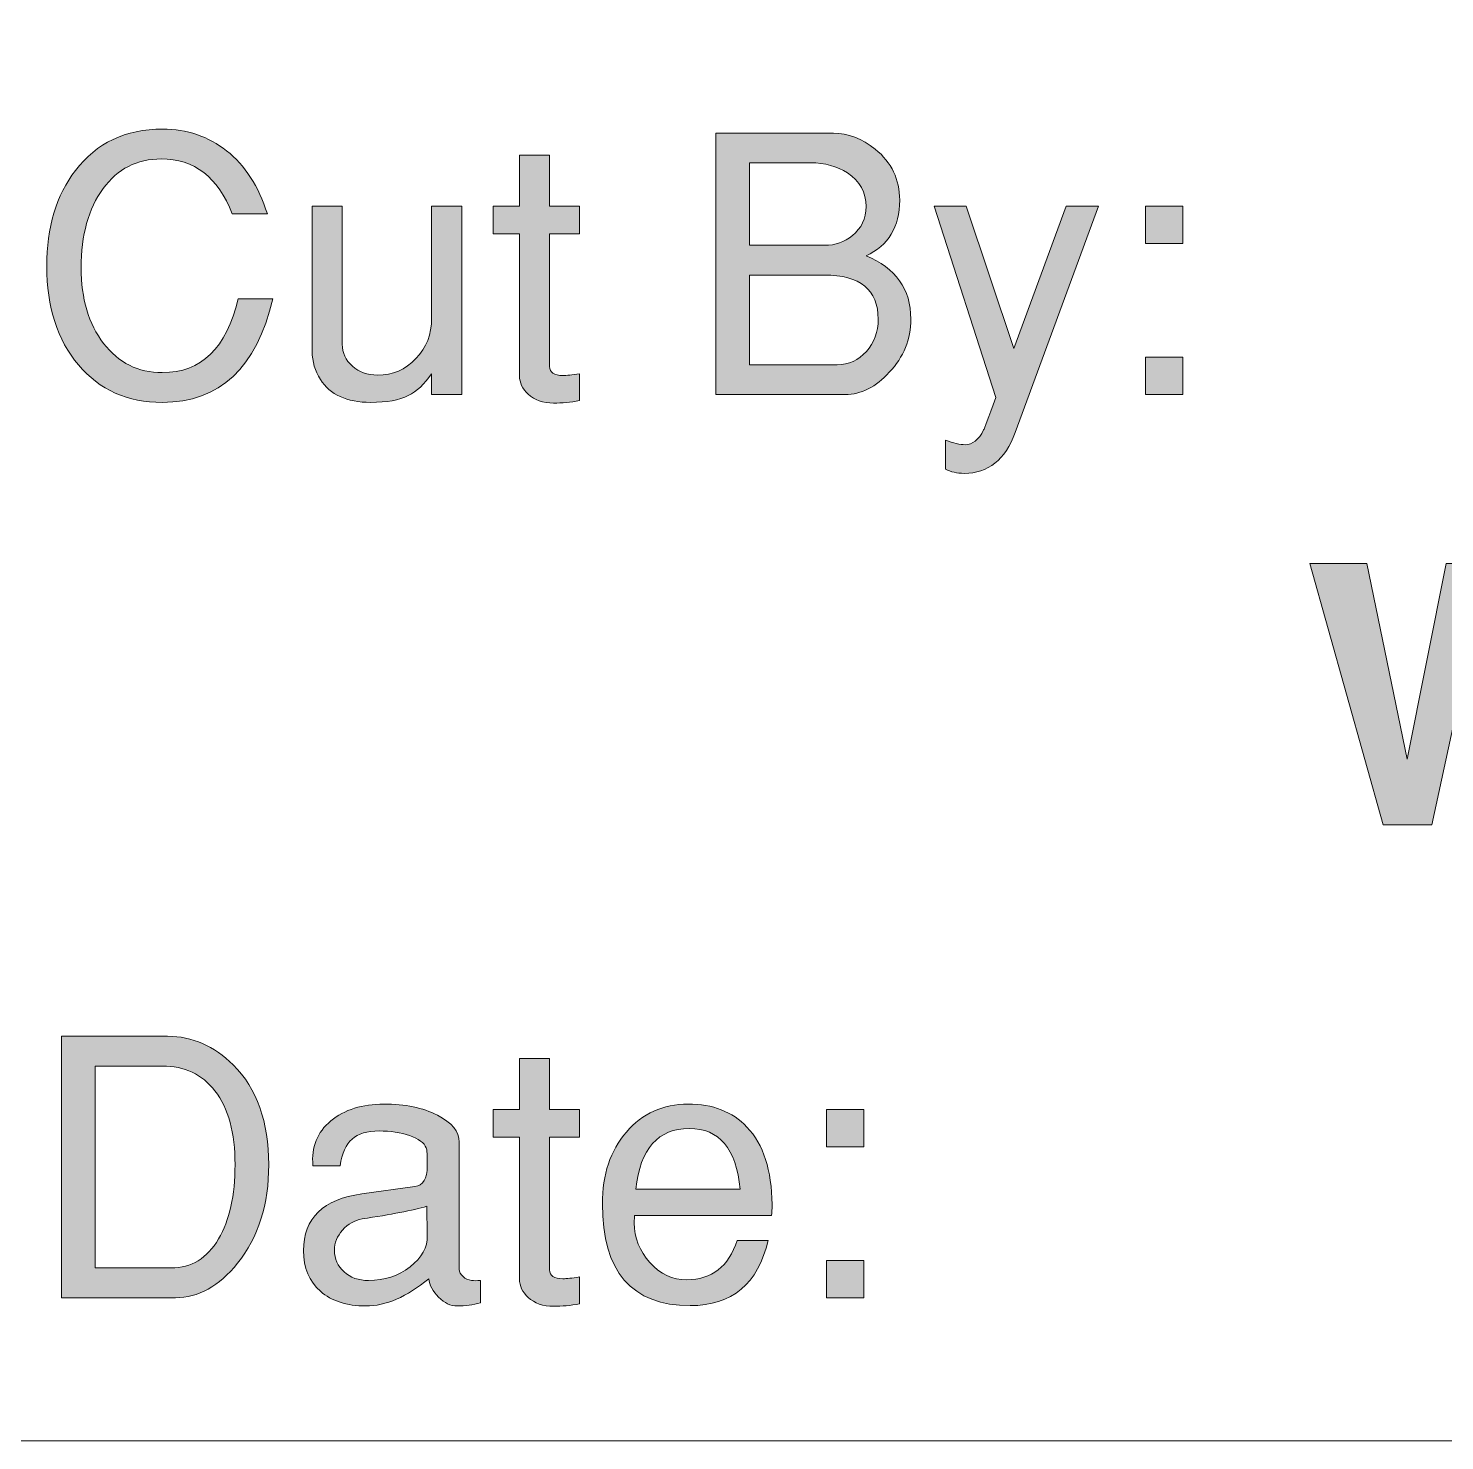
# Model space of a CAD drawing. Header units: inches. Extents: x 2 to 12.3, y -3 to -0.4.
# Drawn here: x 10.652 to 11.31, y -3.013 to -2.357 of the extents above; entities that cross this region are included whole.
import ezdxf

# ---------------------------------------------------------------- set-up
doc = ezdxf.new("R2010")
doc.units = ezdxf.units.IN
doc.header["$MEASUREMENT"] = 0
doc.layers.add('Layer 1', color=7, linetype='Continuous')

# ---------------------------------------------------------------- blocks, each defined once
blk = doc.blocks.new('block 3')
at = {"layer": 'Layer 1', "color": 7, "lineweight": 5, "true_color": 0xffffff}
blk.add_lwpolyline([(10.12031, -2.06132), (10.09715, -1.79446), (10.21175, -1.79446), (10.21175, -1.70011), (8.31017, -1.70011), (8.31017, -3.01299), (10.21175, -3.01299), (10.21175, -2.65177), (10.40857, -2.65177), (10.40857, -3.01299), (12.31017, -3.01299), (12.31017, -1.70011), (10.40828, -1.70011), (10.408, -1.79446), (10.52436, -1.79446), (10.50061, -2.06132)], dxfattribs=at)
blk = doc.blocks.new('block 51')
at = {"layer": 'Layer 1', "true_color": 0xed1f24}
h = blk.add_hatch(color=240, dxfattribs=at)
h.dxf.hatch_style = 2
edge = h.paths.add_edge_path()
edge.add_spline(control_points=[(10.76562, -2.48224), (10.75818, -2.51435), (10.74106, -2.53041), (10.71429, -2.53041), (10.69817, -2.53041), (10.68521, -2.5246), (10.67537, -2.51299), (10.66554, -2.50138), (10.66062, -2.48607), (10.66062, -2.46707), (10.66062, -2.44908), (10.66507, -2.43424), (10.67396, -2.42257), (10.68373, -2.4098), (10.69723, -2.40341), (10.71446, -2.40341), (10.72579, -2.40341), (10.7357, -2.40677), (10.74421, -2.41349), (10.75271, -2.42021), (10.75901, -2.42997), (10.76312, -2.44274), (10.76312, -2.44274), (10.74679, -2.44274), (10.74679, -2.44274), (10.74023, -2.42574), (10.72923, -2.41724), (10.71379, -2.41724), (10.70256, -2.41724), (10.69356, -2.42185), (10.68679, -2.43107), (10.68001, -2.4403), (10.67662, -2.45258), (10.67662, -2.46791), (10.67662, -2.48224), (10.68009, -2.49394), (10.68704, -2.50299), (10.69398, -2.51204), (10.70306, -2.51657), (10.71429, -2.51657), (10.73239, -2.51657), (10.74417, -2.50513), (10.74962, -2.48224), (10.74962, -2.48224), (10.76562, -2.48224), (10.76562, -2.48224)], knot_values=[0, 0, 0, 0, 1, 1, 1, 2, 2, 2, 3, 3, 3, 4, 4, 4, 5, 5, 5, 6, 6, 6, 7, 7, 7, 8, 8, 8, 9, 9, 9, 10, 10, 10, 11, 11, 11, 12, 12, 12, 13, 13, 13, 14, 14, 14, 15, 15, 15, 15], degree=3, periodic=1)
h = blk.add_hatch(color=240, dxfattribs=at)
h.dxf.hatch_style = 2
edge = h.paths.add_edge_path()
edge.add_spline(control_points=[(11.06212, -2.49174), (11.06212, -2.50107), (11.05878, -2.5093), (11.05212, -2.5164), (11.0459, -2.5233), (11.03906, -2.52674), (11.03162, -2.52674), (11.03162, -2.52674), (10.97146, -2.52674), (10.97146, -2.52674), (10.97146, -2.52674), (10.97146, -2.40524), (10.97146, -2.40524), (10.97146, -2.40524), (11.02612, -2.40524), (11.02612, -2.40524), (11.0329, -2.40524), (11.03939, -2.40774), (11.04562, -2.41274), (11.05318, -2.41885), (11.05695, -2.42674), (11.05695, -2.43641), (11.05695, -2.44885), (11.05173, -2.45747), (11.04129, -2.46224), (11.05518, -2.46791), (11.06212, -2.47774), (11.06212, -2.49174)], knot_values=[0, 0, 0, 0, 1, 1, 1, 2, 2, 2, 3, 3, 3, 4, 4, 4, 5, 5, 5, 6, 6, 6, 7, 7, 7, 8, 8, 8, 9, 9, 9, 9], degree=3, periodic=1)
edge = h.paths.add_edge_path()
edge.add_spline(control_points=[(11.04129, -2.43941), (11.04129, -2.43274), (11.0384, -2.42752), (11.03262, -2.42374), (11.02784, -2.42063), (11.02212, -2.41907), (11.01546, -2.41907), (11.01546, -2.41907), (10.98712, -2.41907), (10.98712, -2.41907), (10.98712, -2.41907), (10.98712, -2.4574), (10.98712, -2.4574), (10.98712, -2.4574), (11.02212, -2.4574), (11.02212, -2.4574), (11.027, -2.4574), (11.03128, -2.45591), (11.03495, -2.45291), (11.03917, -2.44946), (11.04129, -2.44497), (11.04129, -2.43941)], knot_values=[0, 0, 0, 0, 1, 1, 1, 2, 2, 2, 3, 3, 3, 4, 4, 4, 5, 5, 5, 6, 6, 6, 7, 7, 7, 7], degree=3, periodic=1)
edge = h.paths.add_edge_path()
edge.add_spline(control_points=[(11.04695, -2.49174), (11.04695, -2.47807), (11.03862, -2.47124), (11.02195, -2.47124), (11.02195, -2.47124), (10.98712, -2.47124), (10.98712, -2.47124), (10.98712, -2.47124), (10.98712, -2.51291), (10.98712, -2.51291), (10.98712, -2.51291), (11.02795, -2.51291), (11.02795, -2.51291), (11.03328, -2.51291), (11.03779, -2.51085), (11.04145, -2.50674), (11.04512, -2.50263), (11.04695, -2.49763), (11.04695, -2.49174)], knot_values=[0, 0, 0, 0, 1, 1, 1, 2, 2, 2, 3, 3, 3, 4, 4, 4, 5, 5, 5, 6, 6, 6, 6], degree=3, periodic=1)
h = blk.add_hatch(color=240, dxfattribs=at)
h.dxf.hatch_style = 2
edge = h.paths.add_edge_path()
edge.add_spline(control_points=[(10.90812, -2.52957), (10.90401, -2.53035), (10.90001, -2.53074), (10.89612, -2.53074), (10.89123, -2.53074), (10.88729, -2.52935), (10.88429, -2.52657), (10.88162, -2.52413), (10.88029, -2.52129), (10.88029, -2.51807), (10.88029, -2.51807), (10.88029, -2.45207), (10.88029, -2.45207), (10.88029, -2.45207), (10.86812, -2.45207), (10.86812, -2.45207), (10.86812, -2.45207), (10.86812, -2.43924), (10.86812, -2.43924), (10.86812, -2.43924), (10.88029, -2.43924), (10.88029, -2.43924), (10.88029, -2.43924), (10.88029, -2.41557), (10.88029, -2.41557), (10.88029, -2.41557), (10.89429, -2.41557), (10.89429, -2.41557), (10.89429, -2.41557), (10.89429, -2.43924), (10.89429, -2.43924), (10.89429, -2.43924), (10.90812, -2.43924), (10.90812, -2.43924), (10.90812, -2.43924), (10.90812, -2.45207), (10.90812, -2.45207), (10.90812, -2.45207), (10.89429, -2.45207), (10.89429, -2.45207), (10.89429, -2.45207), (10.89429, -2.51374), (10.89429, -2.51374), (10.89429, -2.51652), (10.89634, -2.5179), (10.90045, -2.5179), (10.90212, -2.5179), (10.90468, -2.51763), (10.90812, -2.51708), (10.90812, -2.51708), (10.90812, -2.52957), (10.90812, -2.52957)], knot_values=[0, 0, 0, 0, 1, 1, 1, 2, 2, 2, 3, 3, 3, 4, 4, 4, 5, 5, 5, 6, 6, 6, 7, 7, 7, 8, 8, 8, 9, 9, 9, 10, 10, 10, 11, 11, 11, 12, 12, 12, 13, 13, 13, 14, 14, 14, 15, 15, 15, 16, 16, 16, 17, 17, 17, 17], degree=3, periodic=1)
h = blk.add_hatch(color=240, dxfattribs=at)
h.dxf.hatch_style = 2
edge = h.paths.add_edge_path()
edge.add_spline(control_points=[(10.85345, -2.52674), (10.85345, -2.52674), (10.83946, -2.52674), (10.83946, -2.52674), (10.83946, -2.52674), (10.83946, -2.51708), (10.83946, -2.51708), (10.83612, -2.52197), (10.83251, -2.52535), (10.82862, -2.52724), (10.8244, -2.52935), (10.81856, -2.53041), (10.81112, -2.53041), (10.80001, -2.53041), (10.79223, -2.52685), (10.78779, -2.51974), (10.78523, -2.51585), (10.78396, -2.51152), (10.78396, -2.50674), (10.78396, -2.50674), (10.78396, -2.43924), (10.78396, -2.43924), (10.78396, -2.43924), (10.79795, -2.43924), (10.79795, -2.43924), (10.79795, -2.43924), (10.79795, -2.5034), (10.79795, -2.5034), (10.79795, -2.50741), (10.79951, -2.5108), (10.80263, -2.51357), (10.80573, -2.51635), (10.80962, -2.51774), (10.81429, -2.51774), (10.82129, -2.51774), (10.82723, -2.51518), (10.83212, -2.51007), (10.83701, -2.50496), (10.83946, -2.49874), (10.83946, -2.49141), (10.83946, -2.49141), (10.83946, -2.43924), (10.83946, -2.43924), (10.83946, -2.43924), (10.85345, -2.43924), (10.85345, -2.43924), (10.85345, -2.43924), (10.85345, -2.52674), (10.85345, -2.52674)], knot_values=[0, 0, 0, 0, 1, 1, 1, 2, 2, 2, 3, 3, 3, 4, 4, 4, 5, 5, 5, 6, 6, 6, 7, 7, 7, 8, 8, 8, 9, 9, 9, 10, 10, 10, 11, 11, 11, 12, 12, 12, 13, 13, 13, 14, 14, 14, 15, 15, 15, 16, 16, 16, 16], degree=3, periodic=1)
h = blk.add_hatch(color=240, dxfattribs=at)
h.dxf.hatch_style = 2
edge = h.paths.add_edge_path()
edge.add_spline(control_points=[(11.14929, -2.43924), (11.14929, -2.43924), (11.11062, -2.54441), (11.11062, -2.54441), (11.10595, -2.55707), (11.09806, -2.56341), (11.08695, -2.56341), (11.0835, -2.56341), (11.08062, -2.56273), (11.07829, -2.56139), (11.07829, -2.56139), (11.07829, -2.54791), (11.07829, -2.54791), (11.08184, -2.54935), (11.08489, -2.55008), (11.08745, -2.55008), (11.09079, -2.55008), (11.09362, -2.54779), (11.09595, -2.54323), (11.09629, -2.54267), (11.09817, -2.53767), (11.10162, -2.52821), (11.10162, -2.52821), (11.07295, -2.43924), (11.07295, -2.43924), (11.07295, -2.43924), (11.08784, -2.43924), (11.08784, -2.43924), (11.08784, -2.43924), (11.11005, -2.50537), (11.11005, -2.50537), (11.11005, -2.50537), (11.13437, -2.43924), (11.13437, -2.43924), (11.13437, -2.43924), (11.14929, -2.43924), (11.14929, -2.43924)], knot_values=[0, 0, 0, 0, 1, 1, 1, 2, 2, 2, 3, 3, 3, 4, 4, 4, 5, 5, 5, 6, 6, 6, 7, 7, 7, 8, 8, 8, 9, 9, 9, 10, 10, 10, 11, 11, 11, 12, 12, 12, 12], degree=3, periodic=1)
h = blk.add_hatch(color=240, dxfattribs=at)
h.dxf.hatch_style = 2
h.paths.add_polyline_path([(11.18845, -2.45658), (11.17112, -2.45658), (11.17112, -2.43924), (11.18845, -2.43924)])
h.paths.add_polyline_path([(11.18845, -2.52674), (11.17112, -2.52674), (11.17112, -2.50941), (11.18845, -2.50941)])
at = {"layer": 'Layer 1', "lineweight": 0}
for points in [[(11.18845, -2.45658), (11.17112, -2.45658), (11.17112, -2.43924), (11.18845, -2.43924), (11.18845, -2.45658)], [(11.18845, -2.52674), (11.17112, -2.52674), (11.17112, -2.50941), (11.18845, -2.50941), (11.18845, -2.52674)]]:
    blk.add_lwpolyline(points, dxfattribs=at)
for points, knots in [([(10.76562, -2.48224), (10.75818, -2.51435), (10.74106, -2.53041), (10.71429, -2.53041), (10.69817, -2.53041), (10.68521, -2.5246), (10.67537, -2.51299), (10.66554, -2.50138), (10.66062, -2.48607), (10.66062, -2.46707), (10.66062, -2.44908), (10.66507, -2.43424), (10.67396, -2.42257), (10.68373, -2.4098), (10.69723, -2.40341), (10.71446, -2.40341), (10.72579, -2.40341), (10.7357, -2.40677), (10.74421, -2.41349), (10.75271, -2.42021), (10.75901, -2.42997), (10.76312, -2.44274), (10.76312, -2.44274), (10.74679, -2.44274), (10.74679, -2.44274), (10.74023, -2.42574), (10.72923, -2.41724), (10.71379, -2.41724), (10.70256, -2.41724), (10.69356, -2.42185), (10.68679, -2.43107), (10.68001, -2.4403), (10.67662, -2.45258), (10.67662, -2.46791), (10.67662, -2.48224), (10.68009, -2.49394), (10.68704, -2.50299), (10.69398, -2.51204), (10.70306, -2.51657), (10.71429, -2.51657), (10.73239, -2.51657), (10.74417, -2.50513), (10.74962, -2.48224), (10.74962, -2.48224), (10.76562, -2.48224), (10.76562, -2.48224)], [0, 0, 0, 0, 1, 1, 1, 2, 2, 2, 3, 3, 3, 4, 4, 4, 5, 5, 5, 6, 6, 6, 7, 7, 7, 8, 8, 8, 9, 9, 9, 10, 10, 10, 11, 11, 11, 12, 12, 12, 13, 13, 13, 14, 14, 14, 15, 15, 15, 15]), ([(11.06212, -2.49174), (11.06212, -2.50107), (11.05878, -2.5093), (11.05212, -2.5164), (11.0459, -2.5233), (11.03906, -2.52674), (11.03162, -2.52674), (11.03162, -2.52674), (10.97146, -2.52674), (10.97146, -2.52674), (10.97146, -2.52674), (10.97146, -2.40524), (10.97146, -2.40524), (10.97146, -2.40524), (11.02612, -2.40524), (11.02612, -2.40524), (11.0329, -2.40524), (11.03939, -2.40774), (11.04562, -2.41274), (11.05318, -2.41885), (11.05695, -2.42674), (11.05695, -2.43641), (11.05695, -2.44885), (11.05173, -2.45747), (11.04129, -2.46224), (11.05518, -2.46791), (11.06212, -2.47774), (11.06212, -2.49174)], [0, 0, 0, 0, 1, 1, 1, 2, 2, 2, 3, 3, 3, 4, 4, 4, 5, 5, 5, 6, 6, 6, 7, 7, 7, 8, 8, 8, 9, 9, 9, 9]), ([(10.90812, -2.52957), (10.90401, -2.53035), (10.90001, -2.53074), (10.89612, -2.53074), (10.89123, -2.53074), (10.88729, -2.52935), (10.88429, -2.52657), (10.88162, -2.52413), (10.88029, -2.52129), (10.88029, -2.51807), (10.88029, -2.51807), (10.88029, -2.45207), (10.88029, -2.45207), (10.88029, -2.45207), (10.86812, -2.45207), (10.86812, -2.45207), (10.86812, -2.45207), (10.86812, -2.43924), (10.86812, -2.43924), (10.86812, -2.43924), (10.88029, -2.43924), (10.88029, -2.43924), (10.88029, -2.43924), (10.88029, -2.41557), (10.88029, -2.41557), (10.88029, -2.41557), (10.89429, -2.41557), (10.89429, -2.41557), (10.89429, -2.41557), (10.89429, -2.43924), (10.89429, -2.43924), (10.89429, -2.43924), (10.90812, -2.43924), (10.90812, -2.43924), (10.90812, -2.43924), (10.90812, -2.45207), (10.90812, -2.45207), (10.90812, -2.45207), (10.89429, -2.45207), (10.89429, -2.45207), (10.89429, -2.45207), (10.89429, -2.51374), (10.89429, -2.51374), (10.89429, -2.51652), (10.89634, -2.5179), (10.90045, -2.5179), (10.90212, -2.5179), (10.90468, -2.51763), (10.90812, -2.51708), (10.90812, -2.51708), (10.90812, -2.52957), (10.90812, -2.52957)], [0, 0, 0, 0, 1, 1, 1, 2, 2, 2, 3, 3, 3, 4, 4, 4, 5, 5, 5, 6, 6, 6, 7, 7, 7, 8, 8, 8, 9, 9, 9, 10, 10, 10, 11, 11, 11, 12, 12, 12, 13, 13, 13, 14, 14, 14, 15, 15, 15, 16, 16, 16, 17, 17, 17, 17]), ([(11.04129, -2.43941), (11.04129, -2.43274), (11.0384, -2.42752), (11.03262, -2.42374), (11.02784, -2.42063), (11.02212, -2.41907), (11.01546, -2.41907), (11.01546, -2.41907), (10.98712, -2.41907), (10.98712, -2.41907), (10.98712, -2.41907), (10.98712, -2.4574), (10.98712, -2.4574), (10.98712, -2.4574), (11.02212, -2.4574), (11.02212, -2.4574), (11.027, -2.4574), (11.03128, -2.45591), (11.03495, -2.45291), (11.03917, -2.44946), (11.04129, -2.44497), (11.04129, -2.43941)], [0, 0, 0, 0, 1, 1, 1, 2, 2, 2, 3, 3, 3, 4, 4, 4, 5, 5, 5, 6, 6, 6, 7, 7, 7, 7]), ([(10.85345, -2.52674), (10.85345, -2.52674), (10.83946, -2.52674), (10.83946, -2.52674), (10.83946, -2.52674), (10.83946, -2.51708), (10.83946, -2.51708), (10.83612, -2.52197), (10.83251, -2.52535), (10.82862, -2.52724), (10.8244, -2.52935), (10.81856, -2.53041), (10.81112, -2.53041), (10.80001, -2.53041), (10.79223, -2.52685), (10.78779, -2.51974), (10.78523, -2.51585), (10.78396, -2.51152), (10.78396, -2.50674), (10.78396, -2.50674), (10.78396, -2.43924), (10.78396, -2.43924), (10.78396, -2.43924), (10.79795, -2.43924), (10.79795, -2.43924), (10.79795, -2.43924), (10.79795, -2.5034), (10.79795, -2.5034), (10.79795, -2.50741), (10.79951, -2.5108), (10.80263, -2.51357), (10.80573, -2.51635), (10.80962, -2.51774), (10.81429, -2.51774), (10.82129, -2.51774), (10.82723, -2.51518), (10.83212, -2.51007), (10.83701, -2.50496), (10.83946, -2.49874), (10.83946, -2.49141), (10.83946, -2.49141), (10.83946, -2.43924), (10.83946, -2.43924), (10.83946, -2.43924), (10.85345, -2.43924), (10.85345, -2.43924), (10.85345, -2.43924), (10.85345, -2.52674), (10.85345, -2.52674)], [0, 0, 0, 0, 1, 1, 1, 2, 2, 2, 3, 3, 3, 4, 4, 4, 5, 5, 5, 6, 6, 6, 7, 7, 7, 8, 8, 8, 9, 9, 9, 10, 10, 10, 11, 11, 11, 12, 12, 12, 13, 13, 13, 14, 14, 14, 15, 15, 15, 16, 16, 16, 16]), ([(11.14929, -2.43924), (11.14929, -2.43924), (11.11062, -2.54441), (11.11062, -2.54441), (11.10595, -2.55707), (11.09806, -2.56341), (11.08695, -2.56341), (11.0835, -2.56341), (11.08062, -2.56273), (11.07829, -2.56139), (11.07829, -2.56139), (11.07829, -2.54791), (11.07829, -2.54791), (11.08184, -2.54935), (11.08489, -2.55008), (11.08745, -2.55008), (11.09079, -2.55008), (11.09362, -2.54779), (11.09595, -2.54323), (11.09629, -2.54267), (11.09817, -2.53767), (11.10162, -2.52821), (11.10162, -2.52821), (11.07295, -2.43924), (11.07295, -2.43924), (11.07295, -2.43924), (11.08784, -2.43924), (11.08784, -2.43924), (11.08784, -2.43924), (11.11005, -2.50537), (11.11005, -2.50537), (11.11005, -2.50537), (11.13437, -2.43924), (11.13437, -2.43924), (11.13437, -2.43924), (11.14929, -2.43924), (11.14929, -2.43924)], [0, 0, 0, 0, 1, 1, 1, 2, 2, 2, 3, 3, 3, 4, 4, 4, 5, 5, 5, 6, 6, 6, 7, 7, 7, 8, 8, 8, 9, 9, 9, 10, 10, 10, 11, 11, 11, 12, 12, 12, 12]), ([(11.04695, -2.49174), (11.04695, -2.47807), (11.03862, -2.47124), (11.02195, -2.47124), (11.02195, -2.47124), (10.98712, -2.47124), (10.98712, -2.47124), (10.98712, -2.47124), (10.98712, -2.51291), (10.98712, -2.51291), (10.98712, -2.51291), (11.02795, -2.51291), (11.02795, -2.51291), (11.03328, -2.51291), (11.03779, -2.51085), (11.04145, -2.50674), (11.04512, -2.50263), (11.04695, -2.49763), (11.04695, -2.49174)], [0, 0, 0, 0, 1, 1, 1, 2, 2, 2, 3, 3, 3, 4, 4, 4, 5, 5, 5, 6, 6, 6, 6])]:
    blk.add_open_spline(points, degree=3, knots=knots, dxfattribs=at)
blk = doc.blocks.new('block 52')
at = {"layer": 'Layer 1', "true_color": 0xed1f24}
h = blk.add_hatch(color=240, dxfattribs=at)
h.dxf.hatch_style = 2
h.paths.add_polyline_path([(11.40072, -2.60524), (11.36672, -2.72674), (11.34422, -2.72674), (11.32412, -2.63434), (11.30414, -2.72674), (11.2816, -2.72674), (11.24755, -2.60524), (11.27405, -2.60524), (11.29272, -2.69624), (11.31089, -2.60524), (11.33739, -2.60524), (11.35556, -2.69724), (11.37422, -2.60524)])
at = {"layer": 'Layer 1', "lineweight": 0}
blk.add_lwpolyline([(11.40072, -2.60524), (11.36672, -2.72674), (11.34422, -2.72674), (11.32412, -2.63434), (11.30414, -2.72674), (11.2816, -2.72674), (11.24755, -2.60524), (11.27405, -2.60524), (11.29272, -2.69624), (11.31089, -2.60524), (11.33739, -2.60524), (11.35556, -2.69724), (11.37422, -2.60524), (11.40072, -2.60524)], dxfattribs=at)
blk = doc.blocks.new('block 50')
at = {"layer": 'Layer 1'}
for name in ['block 51', 'block 52']:
    blk.add_blockref(name, (0, 0), dxfattribs=at)
blk = doc.blocks.new('block 54')
at = {"layer": 'Layer 1', "true_color": 0xed1f24}
h = blk.add_hatch(color=240, dxfattribs=at)
h.dxf.hatch_style = 2
edge = h.paths.add_edge_path()
edge.add_spline(control_points=[(10.76379, -2.8847), (10.76379, -2.90315), (10.75895, -2.91843), (10.74929, -2.93054), (10.74062, -2.94121), (10.73101, -2.94654), (10.72045, -2.94654), (10.72045, -2.94654), (10.66745, -2.94654), (10.66745, -2.94654), (10.66745, -2.94654), (10.66745, -2.82504), (10.66745, -2.82504), (10.66745, -2.82504), (10.71679, -2.82504), (10.71679, -2.82504), (10.72823, -2.82504), (10.7384, -2.82949), (10.74729, -2.83837), (10.75829, -2.84937), (10.76379, -2.86482), (10.76379, -2.8847)], knot_values=[0, 0, 0, 0, 1, 1, 1, 2, 2, 2, 3, 3, 3, 4, 4, 4, 5, 5, 5, 6, 6, 6, 7, 7, 7, 7], degree=3, periodic=1)
edge = h.paths.add_edge_path()
edge.add_spline(control_points=[(10.74812, -2.8847), (10.74812, -2.86993), (10.74501, -2.85849), (10.73879, -2.85038), (10.73279, -2.84271), (10.72462, -2.83887), (10.71429, -2.83887), (10.71429, -2.83887), (10.68312, -2.83887), (10.68312, -2.83887), (10.68312, -2.83887), (10.68312, -2.93271), (10.68312, -2.93271), (10.68312, -2.93271), (10.71846, -2.93271), (10.71846, -2.93271), (10.72779, -2.93271), (10.73512, -2.92821), (10.74046, -2.91921), (10.74556, -2.91054), (10.74812, -2.89904), (10.74812, -2.8847)], knot_values=[0, 0, 0, 0, 1, 1, 1, 2, 2, 2, 3, 3, 3, 4, 4, 4, 5, 5, 5, 6, 6, 6, 7, 7, 7, 7], degree=3, periodic=1)
h = blk.add_hatch(color=240, dxfattribs=at)
h.dxf.hatch_style = 2
edge = h.paths.add_edge_path()
edge.add_spline(control_points=[(10.90812, -2.94937), (10.90401, -2.95015), (10.90001, -2.95054), (10.89612, -2.95054), (10.89123, -2.95054), (10.88729, -2.94915), (10.88429, -2.94637), (10.88162, -2.94393), (10.88029, -2.94109), (10.88029, -2.93787), (10.88029, -2.93787), (10.88029, -2.87187), (10.88029, -2.87187), (10.88029, -2.87187), (10.86812, -2.87187), (10.86812, -2.87187), (10.86812, -2.87187), (10.86812, -2.85904), (10.86812, -2.85904), (10.86812, -2.85904), (10.88029, -2.85904), (10.88029, -2.85904), (10.88029, -2.85904), (10.88029, -2.83537), (10.88029, -2.83537), (10.88029, -2.83537), (10.89429, -2.83537), (10.89429, -2.83537), (10.89429, -2.83537), (10.89429, -2.85904), (10.89429, -2.85904), (10.89429, -2.85904), (10.90812, -2.85904), (10.90812, -2.85904), (10.90812, -2.85904), (10.90812, -2.87187), (10.90812, -2.87187), (10.90812, -2.87187), (10.89429, -2.87187), (10.89429, -2.87187), (10.89429, -2.87187), (10.89429, -2.93354), (10.89429, -2.93354), (10.89429, -2.93632), (10.89634, -2.9377), (10.90045, -2.9377), (10.90212, -2.9377), (10.90468, -2.93743), (10.90812, -2.93688), (10.90812, -2.93688), (10.90812, -2.94937), (10.90812, -2.94937)], knot_values=[0, 0, 0, 0, 1, 1, 1, 2, 2, 2, 3, 3, 3, 4, 4, 4, 5, 5, 5, 6, 6, 6, 7, 7, 7, 8, 8, 8, 9, 9, 9, 10, 10, 10, 11, 11, 11, 12, 12, 12, 13, 13, 13, 14, 14, 14, 15, 15, 15, 16, 16, 16, 17, 17, 17, 17], degree=3, periodic=1)
h = blk.add_hatch(color=240, dxfattribs=at)
h.dxf.hatch_style = 2
edge = h.paths.add_edge_path()
edge.add_spline(control_points=[(10.86212, -2.94891), (10.85868, -2.94988), (10.85507, -2.95037), (10.85129, -2.95037), (10.84829, -2.95037), (10.84543, -2.94901), (10.84271, -2.94629), (10.83998, -2.94357), (10.83845, -2.94071), (10.83812, -2.9377), (10.82801, -2.94615), (10.81823, -2.95037), (10.80879, -2.95037), (10.80001, -2.95037), (10.79301, -2.94809), (10.78779, -2.94353), (10.78257, -2.93896), (10.77995, -2.93267), (10.77995, -2.92466), (10.77995, -2.90951), (10.78899, -2.90072), (10.80705, -2.89827), (10.80705, -2.89827), (10.83164, -2.89492), (10.83164, -2.89492), (10.83552, -2.89437), (10.83746, -2.8912), (10.83746, -2.88541), (10.83746, -2.88051), (10.83729, -2.87767), (10.83696, -2.87689), (10.83596, -2.87455), (10.83338, -2.87266), (10.82923, -2.87121), (10.82507, -2.86976), (10.82034, -2.86904), (10.81503, -2.86904), (10.80949, -2.86904), (10.8053, -2.87029), (10.80248, -2.87279), (10.79966, -2.87529), (10.7978, -2.87943), (10.79692, -2.88521), (10.79692, -2.88521), (10.78429, -2.88521), (10.78429, -2.88521), (10.78351, -2.87654), (10.78629, -2.86959), (10.79262, -2.86437), (10.79896, -2.85915), (10.80718, -2.85654), (10.81729, -2.85654), (10.82707, -2.85654), (10.83534, -2.85826), (10.84212, -2.86171), (10.8489, -2.86515), (10.85229, -2.86932), (10.85229, -2.87421), (10.85229, -2.87421), (10.85229, -2.93337), (10.85229, -2.93337), (10.85229, -2.9346), (10.85287, -2.93571), (10.85404, -2.93671), (10.8552, -2.9377), (10.85651, -2.93832), (10.85796, -2.93854), (10.85906, -2.93865), (10.86045, -2.93865), (10.86212, -2.93854), (10.86212, -2.93854), (10.86212, -2.94891), (10.86212, -2.94891)], knot_values=[0, 0, 0, 0, 1, 1, 1, 2, 2, 2, 3, 3, 3, 4, 4, 4, 5, 5, 5, 6, 6, 6, 7, 7, 7, 8, 8, 8, 9, 9, 9, 10, 10, 10, 11, 11, 11, 12, 12, 12, 13, 13, 13, 14, 14, 14, 15, 15, 15, 16, 16, 16, 17, 17, 17, 18, 18, 18, 19, 19, 19, 20, 20, 20, 21, 21, 21, 22, 22, 22, 23, 23, 23, 24, 24, 24, 24], degree=3, periodic=1)
edge = h.paths.add_edge_path()
edge.add_spline(control_points=[(10.83746, -2.9176), (10.83746, -2.9176), (10.83729, -2.90404), (10.83729, -2.90404), (10.83059, -2.90594), (10.82054, -2.90789), (10.80714, -2.90991), (10.80362, -2.91058), (10.8006, -2.91231), (10.79808, -2.91509), (10.79555, -2.91789), (10.79429, -2.92101), (10.79429, -2.92447), (10.79429, -2.92849), (10.79577, -2.93184), (10.79874, -2.93452), (10.8017, -2.9372), (10.80549, -2.93854), (10.81011, -2.93854), (10.81757, -2.93854), (10.82403, -2.93642), (10.82947, -2.93218), (10.83491, -2.92793), (10.83757, -2.92308), (10.83746, -2.9176)], knot_values=[0, 0, 0, 0, 1, 1, 1, 2, 2, 2, 3, 3, 3, 4, 4, 4, 5, 5, 5, 6, 6, 6, 7, 7, 7, 8, 8, 8, 8], degree=3, periodic=1)
h = blk.add_hatch(color=240, dxfattribs=at)
h.dxf.hatch_style = 2
edge = h.paths.add_edge_path()
edge.add_spline(control_points=[(10.99762, -2.90321), (10.99762, -2.90532), (10.99757, -2.90704), (10.99745, -2.90837), (10.99745, -2.90837), (10.93378, -2.90837), (10.93378, -2.90837), (10.93368, -2.90915), (10.93362, -2.91026), (10.93362, -2.91171), (10.93362, -2.91871), (10.93603, -2.92487), (10.94085, -2.93021), (10.94567, -2.93554), (10.9514, -2.93821), (10.95806, -2.93821), (10.96958, -2.93821), (10.97739, -2.93209), (10.98149, -2.91987), (10.98149, -2.91987), (10.99579, -2.91987), (10.99579, -2.91987), (10.99112, -2.9401), (10.97906, -2.95021), (10.95962, -2.95021), (10.93239, -2.95021), (10.91879, -2.93443), (10.91879, -2.90287), (10.91879, -2.88932), (10.92251, -2.87821), (10.92995, -2.86954), (10.9374, -2.86087), (10.94695, -2.85654), (10.95862, -2.85654), (10.97007, -2.85654), (10.97917, -2.8601), (10.98596, -2.86721), (10.99362, -2.87532), (10.99751, -2.88732), (10.99762, -2.90321)], knot_values=[0, 0, 0, 0, 1, 1, 1, 2, 2, 2, 3, 3, 3, 4, 4, 4, 5, 5, 5, 6, 6, 6, 7, 7, 7, 8, 8, 8, 9, 9, 9, 10, 10, 10, 11, 11, 11, 12, 12, 12, 13, 13, 13, 13], degree=3, periodic=1)
edge = h.paths.add_edge_path()
edge.add_spline(control_points=[(10.98279, -2.89604), (10.981, -2.87727), (10.97314, -2.86787), (10.95921, -2.86787), (10.94471, -2.86787), (10.9364, -2.87727), (10.93429, -2.89604), (10.93429, -2.89604), (10.98279, -2.89604), (10.98279, -2.89604)], knot_values=[0, 0, 0, 0, 1, 1, 1, 2, 2, 2, 3, 3, 3, 3], degree=3, periodic=1)
h = blk.add_hatch(color=240, dxfattribs=at)
h.dxf.hatch_style = 2
h.paths.add_polyline_path([(11.04028, -2.87638), (11.02295, -2.87638), (11.02295, -2.85904), (11.04028, -2.85904)])
h.paths.add_polyline_path([(11.04028, -2.94654), (11.02295, -2.94654), (11.02295, -2.92921), (11.04028, -2.92921)])
at = {"layer": 'Layer 1', "lineweight": 0}
for points in [[(11.04028, -2.87638), (11.02295, -2.87638), (11.02295, -2.85904), (11.04028, -2.85904), (11.04028, -2.87638)], [(11.04028, -2.94654), (11.02295, -2.94654), (11.02295, -2.92921), (11.04028, -2.92921), (11.04028, -2.94654)]]:
    blk.add_lwpolyline(points, dxfattribs=at)
for points, knots in [([(10.76379, -2.8847), (10.76379, -2.90315), (10.75895, -2.91843), (10.74929, -2.93054), (10.74062, -2.94121), (10.73101, -2.94654), (10.72045, -2.94654), (10.72045, -2.94654), (10.66745, -2.94654), (10.66745, -2.94654), (10.66745, -2.94654), (10.66745, -2.82504), (10.66745, -2.82504), (10.66745, -2.82504), (10.71679, -2.82504), (10.71679, -2.82504), (10.72823, -2.82504), (10.7384, -2.82949), (10.74729, -2.83837), (10.75829, -2.84937), (10.76379, -2.86482), (10.76379, -2.8847)], [0, 0, 0, 0, 1, 1, 1, 2, 2, 2, 3, 3, 3, 4, 4, 4, 5, 5, 5, 6, 6, 6, 7, 7, 7, 7]), ([(10.90812, -2.94937), (10.90401, -2.95015), (10.90001, -2.95054), (10.89612, -2.95054), (10.89123, -2.95054), (10.88729, -2.94915), (10.88429, -2.94637), (10.88162, -2.94393), (10.88029, -2.94109), (10.88029, -2.93787), (10.88029, -2.93787), (10.88029, -2.87187), (10.88029, -2.87187), (10.88029, -2.87187), (10.86812, -2.87187), (10.86812, -2.87187), (10.86812, -2.87187), (10.86812, -2.85904), (10.86812, -2.85904), (10.86812, -2.85904), (10.88029, -2.85904), (10.88029, -2.85904), (10.88029, -2.85904), (10.88029, -2.83537), (10.88029, -2.83537), (10.88029, -2.83537), (10.89429, -2.83537), (10.89429, -2.83537), (10.89429, -2.83537), (10.89429, -2.85904), (10.89429, -2.85904), (10.89429, -2.85904), (10.90812, -2.85904), (10.90812, -2.85904), (10.90812, -2.85904), (10.90812, -2.87187), (10.90812, -2.87187), (10.90812, -2.87187), (10.89429, -2.87187), (10.89429, -2.87187), (10.89429, -2.87187), (10.89429, -2.93354), (10.89429, -2.93354), (10.89429, -2.93632), (10.89634, -2.9377), (10.90045, -2.9377), (10.90212, -2.9377), (10.90468, -2.93743), (10.90812, -2.93688), (10.90812, -2.93688), (10.90812, -2.94937), (10.90812, -2.94937)], [0, 0, 0, 0, 1, 1, 1, 2, 2, 2, 3, 3, 3, 4, 4, 4, 5, 5, 5, 6, 6, 6, 7, 7, 7, 8, 8, 8, 9, 9, 9, 10, 10, 10, 11, 11, 11, 12, 12, 12, 13, 13, 13, 14, 14, 14, 15, 15, 15, 16, 16, 16, 17, 17, 17, 17]), ([(10.74812, -2.8847), (10.74812, -2.86993), (10.74501, -2.85849), (10.73879, -2.85038), (10.73279, -2.84271), (10.72462, -2.83887), (10.71429, -2.83887), (10.71429, -2.83887), (10.68312, -2.83887), (10.68312, -2.83887), (10.68312, -2.83887), (10.68312, -2.93271), (10.68312, -2.93271), (10.68312, -2.93271), (10.71846, -2.93271), (10.71846, -2.93271), (10.72779, -2.93271), (10.73512, -2.92821), (10.74046, -2.91921), (10.74556, -2.91054), (10.74812, -2.89904), (10.74812, -2.8847)], [0, 0, 0, 0, 1, 1, 1, 2, 2, 2, 3, 3, 3, 4, 4, 4, 5, 5, 5, 6, 6, 6, 7, 7, 7, 7]), ([(10.86212, -2.94891), (10.85868, -2.94988), (10.85507, -2.95037), (10.85129, -2.95037), (10.84829, -2.95037), (10.84543, -2.94901), (10.84271, -2.94629), (10.83998, -2.94357), (10.83845, -2.94071), (10.83812, -2.9377), (10.82801, -2.94615), (10.81823, -2.95037), (10.80879, -2.95037), (10.80001, -2.95037), (10.79301, -2.94809), (10.78779, -2.94353), (10.78257, -2.93896), (10.77995, -2.93267), (10.77995, -2.92466), (10.77995, -2.90951), (10.78899, -2.90072), (10.80705, -2.89827), (10.80705, -2.89827), (10.83164, -2.89492), (10.83164, -2.89492), (10.83552, -2.89437), (10.83746, -2.8912), (10.83746, -2.88541), (10.83746, -2.88051), (10.83729, -2.87767), (10.83696, -2.87689), (10.83596, -2.87455), (10.83338, -2.87266), (10.82923, -2.87121), (10.82507, -2.86976), (10.82034, -2.86904), (10.81503, -2.86904), (10.80949, -2.86904), (10.8053, -2.87029), (10.80248, -2.87279), (10.79966, -2.87529), (10.7978, -2.87943), (10.79692, -2.88521), (10.79692, -2.88521), (10.78429, -2.88521), (10.78429, -2.88521), (10.78351, -2.87654), (10.78629, -2.86959), (10.79262, -2.86437), (10.79896, -2.85915), (10.80718, -2.85654), (10.81729, -2.85654), (10.82707, -2.85654), (10.83534, -2.85826), (10.84212, -2.86171), (10.8489, -2.86515), (10.85229, -2.86932), (10.85229, -2.87421), (10.85229, -2.87421), (10.85229, -2.93337), (10.85229, -2.93337), (10.85229, -2.9346), (10.85287, -2.93571), (10.85404, -2.93671), (10.8552, -2.9377), (10.85651, -2.93832), (10.85796, -2.93854), (10.85906, -2.93865), (10.86045, -2.93865), (10.86212, -2.93854), (10.86212, -2.93854), (10.86212, -2.94891), (10.86212, -2.94891)], [0, 0, 0, 0, 1, 1, 1, 2, 2, 2, 3, 3, 3, 4, 4, 4, 5, 5, 5, 6, 6, 6, 7, 7, 7, 8, 8, 8, 9, 9, 9, 10, 10, 10, 11, 11, 11, 12, 12, 12, 13, 13, 13, 14, 14, 14, 15, 15, 15, 16, 16, 16, 17, 17, 17, 18, 18, 18, 19, 19, 19, 20, 20, 20, 21, 21, 21, 22, 22, 22, 23, 23, 23, 24, 24, 24, 24]), ([(10.99762, -2.90321), (10.99762, -2.90532), (10.99757, -2.90704), (10.99745, -2.90837), (10.99745, -2.90837), (10.93378, -2.90837), (10.93378, -2.90837), (10.93368, -2.90915), (10.93362, -2.91026), (10.93362, -2.91171), (10.93362, -2.91871), (10.93603, -2.92487), (10.94085, -2.93021), (10.94567, -2.93554), (10.9514, -2.93821), (10.95806, -2.93821), (10.96958, -2.93821), (10.97739, -2.93209), (10.98149, -2.91987), (10.98149, -2.91987), (10.99579, -2.91987), (10.99579, -2.91987), (10.99112, -2.9401), (10.97906, -2.95021), (10.95962, -2.95021), (10.93239, -2.95021), (10.91879, -2.93443), (10.91879, -2.90287), (10.91879, -2.88932), (10.92251, -2.87821), (10.92995, -2.86954), (10.9374, -2.86087), (10.94695, -2.85654), (10.95862, -2.85654), (10.97007, -2.85654), (10.97917, -2.8601), (10.98596, -2.86721), (10.99362, -2.87532), (10.99751, -2.88732), (10.99762, -2.90321)], [0, 0, 0, 0, 1, 1, 1, 2, 2, 2, 3, 3, 3, 4, 4, 4, 5, 5, 5, 6, 6, 6, 7, 7, 7, 8, 8, 8, 9, 9, 9, 10, 10, 10, 11, 11, 11, 12, 12, 12, 13, 13, 13, 13]), ([(10.98279, -2.89604), (10.981, -2.87727), (10.97314, -2.86787), (10.95921, -2.86787), (10.94471, -2.86787), (10.9364, -2.87727), (10.93429, -2.89604), (10.93429, -2.89604), (10.98279, -2.89604), (10.98279, -2.89604)], [0, 0, 0, 0, 1, 1, 1, 2, 2, 2, 3, 3, 3, 3]), ([(10.83746, -2.9176), (10.83746, -2.9176), (10.83729, -2.90404), (10.83729, -2.90404), (10.83059, -2.90594), (10.82054, -2.90789), (10.80714, -2.90991), (10.80362, -2.91058), (10.8006, -2.91231), (10.79808, -2.91509), (10.79555, -2.91789), (10.79429, -2.92101), (10.79429, -2.92447), (10.79429, -2.92849), (10.79577, -2.93184), (10.79874, -2.93452), (10.8017, -2.9372), (10.80549, -2.93854), (10.81011, -2.93854), (10.81757, -2.93854), (10.82403, -2.93642), (10.82947, -2.93218), (10.83491, -2.92793), (10.83757, -2.92308), (10.83746, -2.9176)], [0, 0, 0, 0, 1, 1, 1, 2, 2, 2, 3, 3, 3, 4, 4, 4, 5, 5, 5, 6, 6, 6, 7, 7, 7, 8, 8, 8, 8])]:
    blk.add_open_spline(points, degree=3, knots=knots, dxfattribs=at)
blk = doc.blocks.new('block 53')
at = {"layer": 'Layer 1'}
blk.add_blockref('block 54', (0, 0), dxfattribs=at)

msp = doc.modelspace()

# ---------------------------------------------------------------- block references
at = {"layer": 'Layer 1'}
for name in ['block 3', 'block 50', 'block 53']:
    msp.add_blockref(name, (0, 0), dxfattribs=at)

doc.saveas('drawing.dxf')
